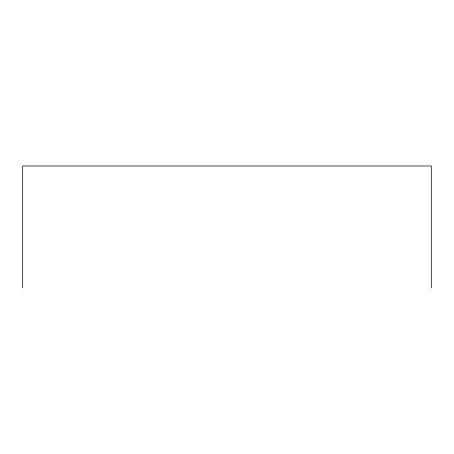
<?xml version="1.0" encoding="UTF-8"?>
<svg xmlns="http://www.w3.org/2000/svg" width="454" height="454" viewBox="0 0 454 454"><rect width="100%" height="100%" fill="white"/><g stroke="black" fill="none" stroke-linecap="round" stroke-linejoin="round"><path stroke-width="0.68" d="M431.3 288.018L431.3 165.982L22.7 165.982L22.7 288.018"/></g></svg>
